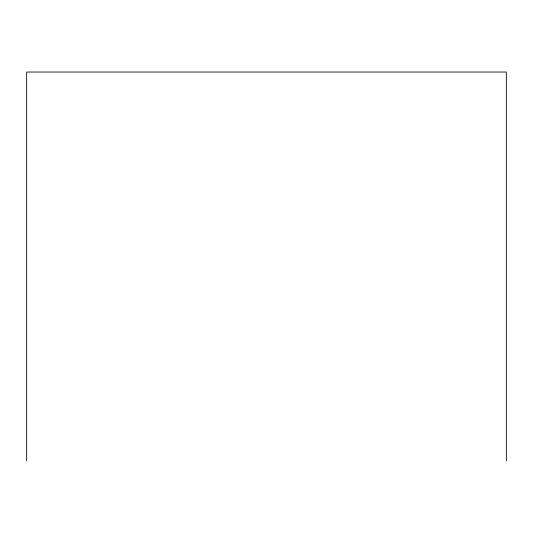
<?xml version="1.0" encoding="UTF-8"?>
<svg xmlns="http://www.w3.org/2000/svg" width="533" height="533" viewBox="0 0 533 533"><rect width="100%" height="100%" fill="white"/><g stroke="black" fill="none" stroke-linecap="round" stroke-linejoin="round"><path stroke-width="0.8" d="M506.35 460.965L506.35 72.035L26.65 72.035L26.65 460.965"/></g></svg>
